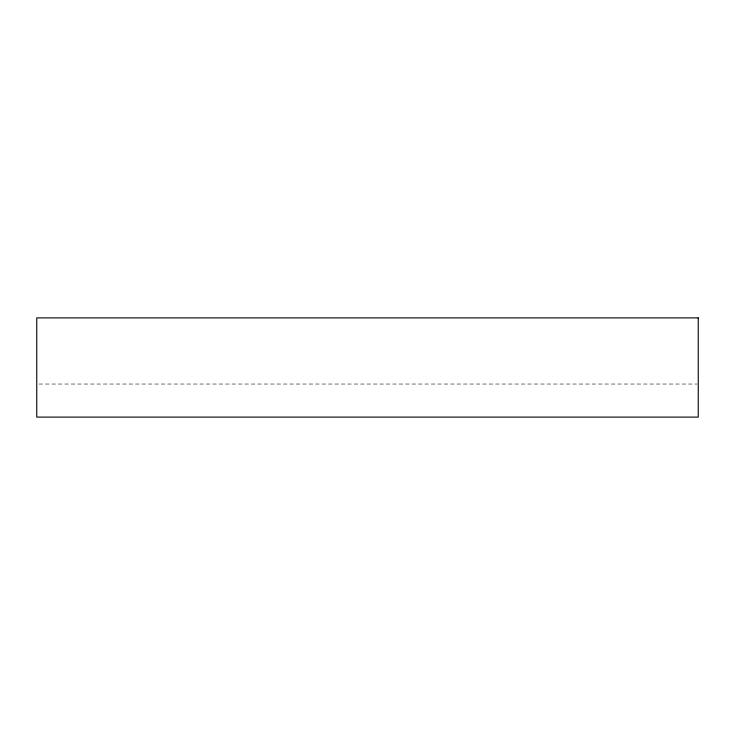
<?xml version="1.0" encoding="UTF-8"?>
<svg xmlns="http://www.w3.org/2000/svg" width="735" height="735" viewBox="0 0 735 735"><rect width="100%" height="100%" fill="white"/><g stroke="black" fill="none" stroke-linecap="round" stroke-linejoin="round"><path stroke-width="0.55" stroke-dasharray="3.67 2.76" d="M39.047 384.037L697.102 384.037"/><path stroke-width="1.1" d="M698.25 317.887L36.75 317.887L36.75 417.112L698.25 417.112L698.25 317.887"/></g></svg>
